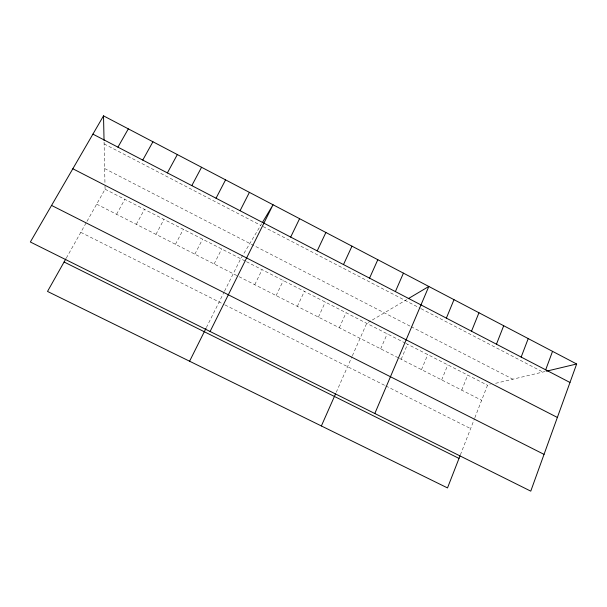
<?xml version="1.0" encoding="UTF-8"?>
<svg xmlns="http://www.w3.org/2000/svg" width="607" height="607" viewBox="0 0 607 607"><rect width="100%" height="100%" fill="white"/><g stroke="black" fill="none" stroke-linecap="round" stroke-linejoin="round"><path stroke-width="0.46" stroke-dasharray="3.04 2.28" d="M460.379 454.886L474.53 418.564M474.856 417.73L487.512 385.24L490.213 384.595M461.745 390.134L467.724 375.096M441.691 379.921L447.807 364.883M421.501 369.633L427.745 354.602M401.174 359.276L407.54 344.245M380.695 348.843L387.198 333.82M336.248 392.289L352.007 356.613M352.379 355.778L366.711 323.319L370.725 320.936M339.313 327.765L346.081 312.749M318.402 317.104L325.306 302.096M297.339 306.376L304.388 291.368M276.124 295.571L283.31 280.571M254.758 284.683L262.087 269.69M206.372 327.583L224.142 291.959M224.56 291.125L240.713 258.734L261.7 223.702M214.104 263.977L221.707 248.991M194.847 254.166L202.579 239.188M175.461 244.287L183.337 229.325M155.961 234.355L163.958 219.393M136.325 224.347L144.466 209.4M116.567 214.286L124.837 199.339M66.3 258.074L86.566 222.101M87.006 221.312L105.087 189.217L104.988 184.52M372.334 319.988L406.728 299.577M495.608 383.313L545.579 371.401M80.799 232.337L224.165 304.524M225.007 304.942L385.02 385.521M385.847 385.938L470.615 428.618M96.672 204.149L238.202 276.253M239.029 276.671L398.716 358.024M399.535 358.441L481.654 400.279M105.087 189.217L245.645 261.26M246.472 261.685L405.104 343.001M405.916 343.41L487.512 385.24M104.647 168.556L410.332 326.27M411.167 326.703L512.9 379.193M104.116 143.905L260.722 225.326M263.18 226.608L420.287 308.288M421.121 308.72L542.901 372.038M104.078 142.137L104.95 182.646"/><path stroke-width="0.91" d="M576.65 363.995L530.768 491.146L30.35 242.003L103.516 115.854L576.65 363.995L546.467 371.188M545.685 369.83L552.537 351.354M521.17 357.068L528.219 338.6M460.038 455.766L447.511 487.922L47.513 291.428L65.859 258.863M496.45 344.199L503.696 325.731M471.518 331.217L478.953 312.757M446.357 318.129L453.998 299.668M374.822 413.511L428.823 286.466L408.223 298.69M395.385 291.588L403.427 273.15M321.369 425.962L335.512 393.951M369.557 278.143L377.812 259.713M343.494 264.576L351.969 246.161M317.203 250.888L325.891 232.481M290.677 237.079L299.585 218.687M210.09 331.49L273.044 204.764L262.672 222.079M189.589 361.226L205.955 328.41M240.069 210.735L249.401 192.366M216.039 198.223L225.569 179.869M191.812 185.613L201.554 167.274M167.388 172.904L177.335 154.573M142.766 160.081L152.926 141.772M117.94 147.16L128.32 128.866M64.092 262.004L459.006 458.414M51.565 205.424L544.039 454.377M72.832 168.761L557.363 417.441M92.917 134.132L569.981 382.478M103.516 115.854L104.04 140.361"/></g></svg>
